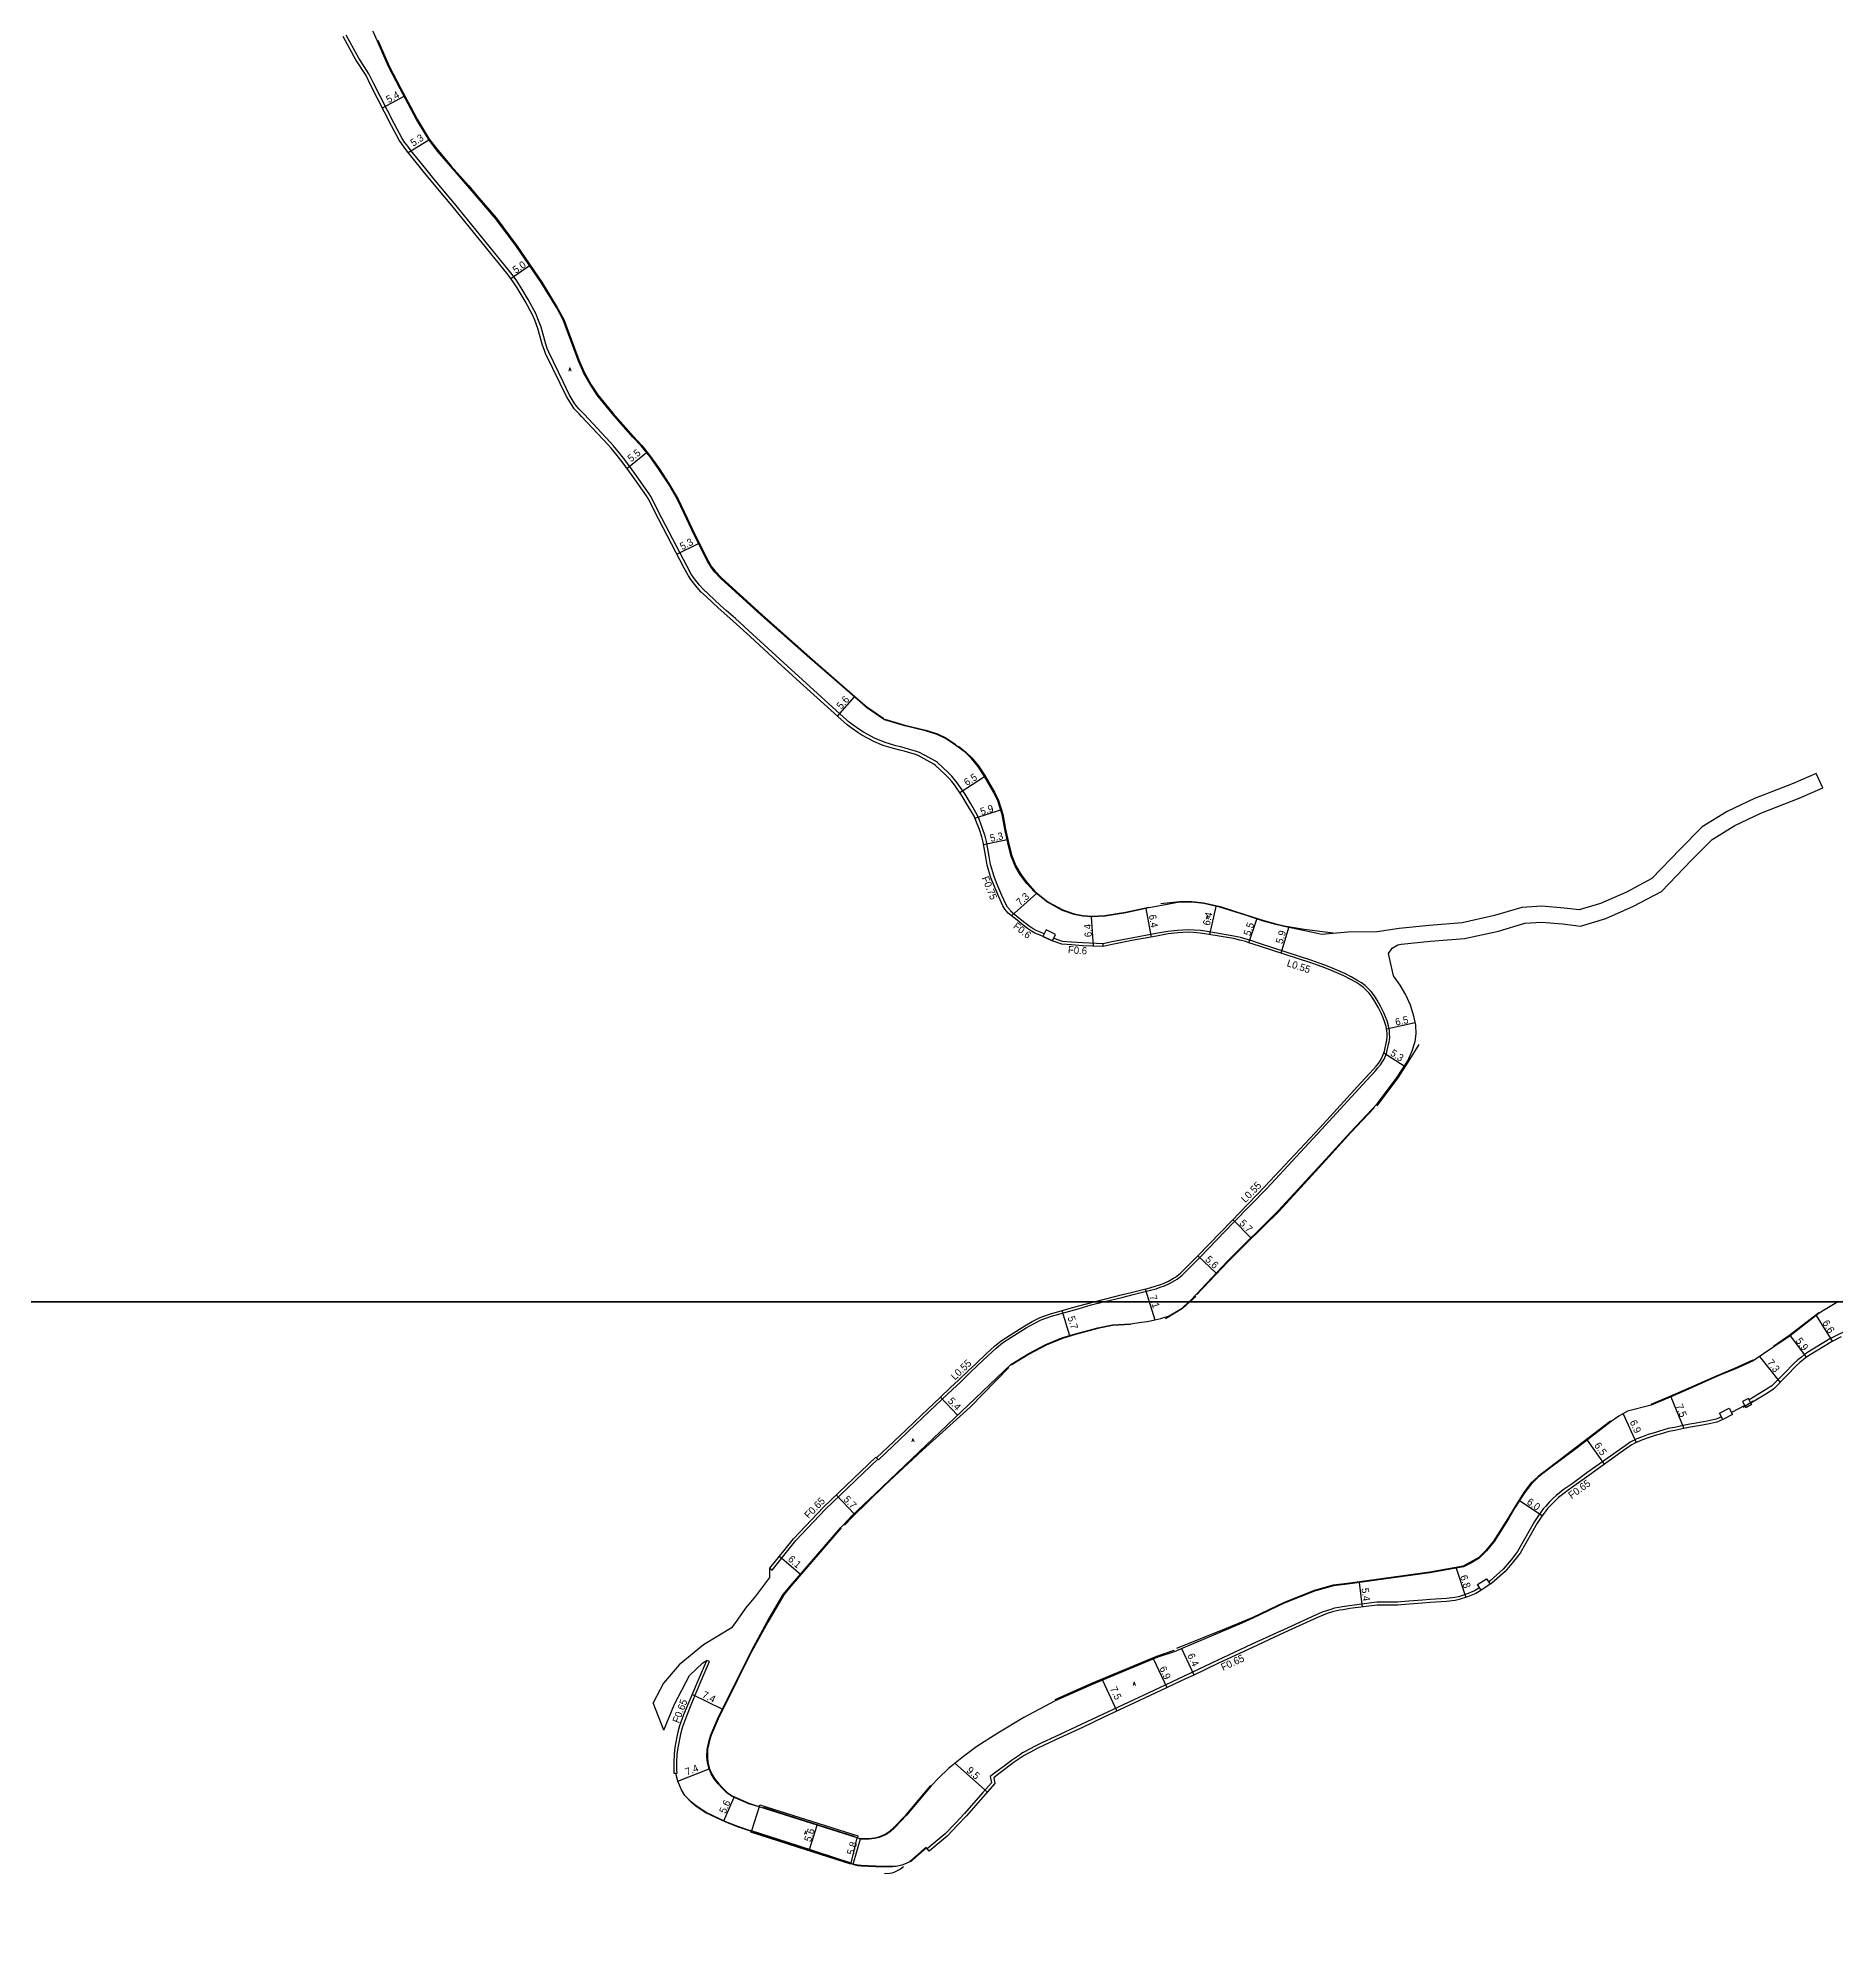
# Model space of a CAD drawing. Header units: metres. Extents: x -28002 to -25600, y -78000 to -76200.
# Drawn here: x -26983.9 to -26588.7, y -77537.2 to -77122.3 of the extents above; entities that cross this region are included whole.
import ezdxf

# ---------------------------------------------------------------- set-up
doc = ezdxf.new("R2010")
doc.units = ezdxf.units.M
doc.header["$LTSCALE"] = 2.5
for name, color, linetype in [('側溝・桝', 7, 'Continuous'), ('図郭', 7, 'Continuous'), ('幅員', 7, 'Continuous'), ('歩道・分離帯・安全施設', 7, 'Continuous'), ('舗装', 7, 'Continuous'), ('道路', 7, 'Continuous')]:
    doc.layers.add(name, color=color, linetype=linetype)
doc.styles.get("Standard").update_dxf_attribs({"font": ''})
doc.styles.add('YOKO_DECO', font='txt.shx', dxfattribs={"bigfont": 'extfont.shx'})
doc.styles.get('Standard').set_extended_font_data('@MS PGothic')

msp = doc.modelspace()

# ---------------------------------------------------------------- linework, layer by layer
at = {"layer": '側溝・桝'}
for points in [[(-26762.73, -77319.13), (-26763.4, -77318.82), (-26764.52, -77318.4), (-26765.16, -77318.03), (-26766.01, -77317.44), (-26766.98, -77316.71), (-26768.29, -77315.67), (-26770.14, -77314.18), (-26770.07, -77314.09), (-26770.76, -77313.25), (-26771.13, -77312.65), (-26772.04, -77310.73), (-26773.18, -77307.95), (-26773.73, -77306.56), (-26774.5, -77303.87), (-26774.83, -77302.14), (-26775.42, -77298.88), (-26775.72, -77297.66), (-26776.26, -77295.96), (-26777.03, -77293.94), (-26777.45, -77292.96), (-26778.92, -77290.46), (-26780.09, -77288.47), (-26781.84, -77285.96), (-26782.42, -77285.2), (-26783.05, -77284.5), (-26783.86, -77283.68), (-26786.2, -77281.48), (-26786.62, -77281.19), (-26788.06, -77280.38), (-26790.09, -77279.29), (-26790.78, -77279.05), (-26793.31, -77278.31), (-26794.25, -77278.06), (-26795.32, -77277.8), (-26796.69, -77277.39), (-26797.65, -77277.12), (-26798.21, -77276.91), (-26799.87, -77276.2), (-26802.43, -77274.85), (-26803.24, -77274.31), (-26804.7, -77273.3), (-26805.56, -77272.66), (-26806.83, -77271.51), (-26815.85, -77263.37), (-26820.82, -77258.81), (-26826.85, -77253.27), (-26830.59, -77249.89), (-26832.6, -77248.1), (-26833.83, -77246.97), (-26836.47, -77244.52), (-26837.65, -77243.45), (-26838.45, -77242.55), (-26839.8, -77240.82), (-26840.28, -77240.11), (-26841.15, -77238.47), (-26846.72, -77227.8), (-26849.14, -77223.09), (-26849.54, -77222.5), (-26852.66, -77217.98), (-26854.67, -77215.31), (-26855.98, -77213.59), (-26857.34, -77211.96), (-26858.02, -77211.18), (-26863.84, -77204.99), (-26864.41, -77204.41), (-26864.89, -77203.9), (-26865.43, -77203.3), (-26865.86, -77202.68), (-26867.01, -77200.76), (-26868.44, -77197.9), (-26871.6, -77191.35), (-26871.93, -77190.51), (-26872.26, -77189.57), (-26873.3, -77185.89), (-26873.99, -77184.02), (-26874.46, -77182.82), (-26876.12, -77179.8), (-26877.88, -77176.83), (-26878.78, -77175.43), (-26879.93, -77173.93), (-26892.35, -77158.67), (-26895.01, -77155.45), (-26896.87, -77153.23), (-26898.64, -77151.09), (-26901.9, -77147.01), (-26902.6, -77146.09), (-26903.27, -77145.18), (-26903.81, -77144.39), (-26905.48, -77141.25), (-26910.08, -77132.26), (-26911.12, -77130.22), (-26913.36, -77126.73), (-26913.73, -77126.07), (-26916.12, -77121.67)], [(-26749.68, -77400), (-26745.39, -77398.93), (-26743.45, -77398.45), (-26741.15, -77397.89), (-26739.35, -77397.44), (-26738.15, -77397.11), (-26737.2, -77396.79), (-26736.29, -77396.46), (-26735.16, -77395.95), (-26734, -77395.3), (-26733.52, -77395), (-26732.38, -77394.11), (-26728.55, -77390.28), (-26721.11, -77382.57), (-26713.81, -77375.06), (-26701.76, -77362.13), (-26692.71, -77352.26), (-26689.94, -77349.22), (-26689.37, -77348.58), (-26688.83, -77347.95), (-26688.43, -77347.3), (-26688.04, -77346.64), (-26687.53, -77345.46), (-26687.39, -77345.03), (-26686.93, -77342.87), (-26686.8, -77342.01), (-26686.81, -77340.93), (-26686.84, -77340.38), (-26687.05, -77339.38), (-26687.35, -77338.24), (-26687.69, -77337.38), (-26688.09, -77336.47), (-26688.82, -77335), (-26689.55, -77333.71), (-26690.16, -77332.75), (-26690.87, -77331.83), (-26691.39, -77331.27), (-26692.2, -77330.52), (-26693.02, -77329.91), (-26693.98, -77329.29), (-26695.25, -77328.58), (-26696.63, -77327.86), (-26699.19, -77326.75), (-26700.82, -77326.09), (-26702.27, -77325.57), (-26703.94, -77324.97), (-26715.2, -77321.32), (-26717.56, -77320.55), (-26718.35, -77320.29), (-26719.57, -77319.97), (-26721.04, -77319.64), (-26726.88, -77318.66), (-26728.37, -77318.43), (-26729.79, -77318.3), (-26731.11, -77318.24), (-26733.42, -77318.37), (-26735.55, -77318.59), (-26738.16, -77319.08), (-26743.57, -77320.08), (-26747.85, -77320.93), (-26749.74, -77321.33)], [(-26749.77, -77321.95), (-26749.74, -77321.33), (-26754.26, -77321.11), (-26756.7, -77320.95), (-26758.72, -77320.79), (-26760.5, -77320.18), (-26760.62, -77320.13)], [(-26799.25, -77434.58), (-26799.16, -77434.67), (-26792.78, -77428.61), (-26790.94, -77426.84), (-26789.4, -77425.4), (-26785.11, -77421.35), (-26782.89, -77419.23), (-26781.14, -77417.6), (-26779.03, -77415.56), (-26777.36, -77414), (-26775.09, -77411.84), (-26774.15, -77410.97), (-26773.27, -77410.13), (-26771.86, -77409.02), (-26769.8, -77407.69), (-26766.72, -77405.71), (-26765.09, -77404.83), (-26763.38, -77403.97), (-26761.14, -77403.14), (-26755.28, -77401.51), (-26752.4, -77400.68), (-26749.68, -77400)], [(-26568.04, -77400), (-26568.78, -77400.18), (-26570.88, -77400.8), (-26578.36, -77403.45), (-26580.49, -77404.17), (-26584.3, -77405.51), (-26587.9, -77406.99), (-26590.08, -77408.12), (-26594.78, -77411), (-26595.61, -77411.57), (-26596.33, -77412.11), (-26597.12, -77412.73), (-26597.99, -77413.5), (-26600.04, -77415.69), (-26602.78, -77418.42), (-26604.18, -77419.34), (-26607.83, -77421.5)], [(-26613.89, -77425.24), (-26615.06, -77425.76), (-26615.73, -77425.94), (-26617, -77426.17), (-26619.47, -77426.65), (-26620.81, -77426.88), (-26622.31, -77427.19), (-26624.24, -77427.59), (-26625.59, -77427.83), (-26627.52, -77428.41), (-26628.61, -77428.73), (-26629.99, -77429.15), (-26631.46, -77429.7), (-26632.51, -77430.12), (-26633.33, -77430.49), (-26633.96, -77430.81), (-26634.56, -77431.24), (-26636.28, -77432.47), (-26643.45, -77437.58), (-26646.72, -77439.94), (-26647.99, -77440.84), (-26648.66, -77441.31), (-26649.52, -77442), (-26650.12, -77442.48), (-26650.98, -77443.27), (-26651.74, -77444.02), (-26652.59, -77444.96), (-26653.04, -77445.49), (-26654.09, -77446.94), (-26654.95, -77448.24), (-26658.7, -77454.83), (-26660.11, -77456.65), (-26661.89, -77458.74), (-26664.75, -77461.28), (-26665.07, -77461.49)], [(-26823.02, -77458.53), (-26822.51, -77458.93), (-26817.31, -77452.45), (-26810.78, -77445.57), (-26799.25, -77434.58), (-26799.55, -77434.27)], [(-26667.04, -77462.78), (-26667.46, -77463.05), (-26668.19, -77463.45), (-26669.94, -77464.21), (-26671.67, -77464.77), (-26672.51, -77464.95), (-26674.34, -77465.14), (-26677.91, -77465.37), (-26679.61, -77465.5), (-26682.58, -77465.73), (-26684.36, -77465.88), (-26685.07, -77465.96), (-26686.46, -77466), (-26688.25, -77466), (-26689.6, -77466), (-26695.69, -77466.74), (-26697.15, -77466.97), (-26697.94, -77467.11), (-26698.91, -77467.32), (-26699.52, -77467.48), (-26700.71, -77467.87), (-26701.67, -77468.2), (-26702.96, -77468.75), (-26709.36, -77471.7), (-26712.38, -77473.08), (-26717.25, -77475.3), (-26724.7, -77478.8), (-26730.29, -77481.45), (-26731.96, -77482.22), (-26738.65, -77485.35), (-26749.92, -77490.65), (-26754.61, -77492.88), (-26760.54, -77495.64), (-26763.13, -77496.83), (-26764.44, -77497.45), (-26766.22, -77498.38), (-26766.77, -77498.69), (-26767.47, -77499.09), (-26768.16, -77499.55), (-26769.91, -77500.74), (-26771.53, -77501.98), (-26773.37, -77503.34), (-26774.56, -77504.26), (-26774.28, -77505.63), (-26776.18, -77507.78), (-26780.26, -77512.42), (-26782.24, -77514.52), (-26784.48, -77516.85), (-26785.78, -77517.93), (-26788.43, -77520.13)], [(-26843.65, -77503.58), (-26843.37, -77503.56), (-26843.42, -77502.81), (-26843.42, -77501.15), (-26843.35, -77499.39), (-26843.19, -77497.94), (-26842.53, -77494.58), (-26842.16, -77493.25), (-26841.28, -77490.92), (-26840.16, -77488.15), (-26838.3, -77483.8), (-26836.77, -77480.2), (-26836.26, -77479.03), (-26836.86, -77478.77)]]:
    msp.add_lwpolyline(points, dxfattribs=at)
for points in [[(-26762.32, -77318.26), (-26763, -77319.7), (-26760.88, -77320.69), (-26760.21, -77319.25)], [(-26607.97, -77421.23), (-26609.24, -77421.88), (-26608.56, -77423.19), (-26607.3, -77422.54)], [(-26613.59, -77425.83), (-26614.3, -77424.44), (-26612.17, -77423.36), (-26611.46, -77424.74)], [(-26667.47, -77462.12), (-26665.5, -77460.83), (-26664.71, -77462.05), (-26666.68, -77463.33)]]:
    msp.add_lwpolyline(points, close=True, dxfattribs=at)
at = {"layer": '図郭'}
for points in [[(-27200, -76800), (-26400, -76800), (-26400, -77400), (-27200, -77400)], [(-27200, -77400), (-26400, -77400), (-26400, -78000), (-27200, -78000)]]:
    msp.add_lwpolyline(points, close=True, dxfattribs=at)
at = {"layer": '幅員'}
for points in [[(-26908.16, -77137.65), (-26903.39, -77135.11)], [(-26902.49, -77147.47), (-26897.94, -77144.67)], [(-26879.94, -77175.14), (-26875.8, -77172.3)], [(-26854.42, -77216.88), (-26850.13, -77213.38)], [(-26843.42, -77235.74), (-26838.67, -77233.37)], [(-26808.13, -77271.33), (-26804.43, -77267.09)], [(-26781.26, -77288.1), (-26775.82, -77284.56)], [(-26777.93, -77293.74), (-26772.29, -77291.91)], [(-26776.07, -77299.52), (-26770.88, -77298.39)], [(-26769.88, -77315.18), (-26764.44, -77310.26)], [(-26740.35, -77313.55), (-26739.18, -77319.84)], [(-26726.35, -77319.32), (-26724.95, -77313.1)], [(-26751.9, -77321.85), (-26752.31, -77315.43)], [(-26717.74, -77321.08), (-26716.02, -77315.88)], [(-26710.64, -77323.39), (-26708.99, -77317.74)], [(-26687.5, -77339.99), (-26681.17, -77338.64)], [(-26688.05, -77345.26), (-26683.58, -77348.17)], [(-26721.24, -77381.9), (-26717.28, -77385.93)], [(-26728.95, -77389.89), (-26724.92, -77393.71)], [(-26740.51, -77397.15), (-26738.43, -77403.94)], [(-26758.83, -77401.91), (-26757.14, -77407.39)], [(-26593.05, -77403), (-26589.58, -77408.66)], [(-26598.8, -77407.42), (-26595.23, -77412.18)], [(-26605.52, -77411.97), (-26601.01, -77417.72)], [(-26785.5, -77420.94), (-26781.76, -77424.88)], [(-26625.04, -77420.87), (-26622.17, -77427.83)], [(-26635.48, -77424.56), (-26632.6, -77430.89)], [(-26643.43, -77430.36), (-26639.64, -77435.68)], [(-26808.42, -77442.42), (-26804.45, -77446.55)], [(-26658.27, -77443.66), (-26653.3, -77446.96)], [(-26820.88, -77455.86), (-26816.26, -77459.85)], [(-26672.18, -77458.51), (-26670.07, -77464.95)], [(-26693.49, -77461.68), (-26692.85, -77467.06)], [(-26732.56, -77476.18), (-26729.82, -77481.96)], [(-26738.7, -77478.46), (-26735.76, -77484.73)], [(-26749.94, -77483.12), (-26746.75, -77489.89)], [(-26840.04, -77486.22), (-26833.43, -77489.51)], [(-26782.34, -77501.37), (-26775.18, -77507.68)], [(-26843.2, -77505.31), (-26836.34, -77502.59)], [(-26833.16, -77513.99), (-26830.89, -77508.82)], [(-26814.31, -77520.3), (-26812.63, -77514.99)], [(-26804.7, -77523.52), (-26803.12, -77517.98)]]:
    msp.add_lwpolyline(points, dxfattribs=at)
at = {"layer": '歩道・分離帯・安全施設'}
for points in [[(-26909.16, -77122.8), (-26906.66, -77128.54), (-26904.1, -77133.44), (-26902.01, -77137.36), (-26900.55, -77140.13), (-26897.85, -77144.54), (-26895.93, -77147.07), (-26893.03, -77150.5), (-26889.24, -77154.74), (-26886.98, -77157.42), (-26883.18, -77161.86), (-26878.54, -77168.04), (-26873.11, -77175.96), (-26869.72, -77181.52), (-26868.31, -77184.2), (-26865.97, -77190.48), (-26865, -77193.06), (-26863.8, -77195.75), (-26862.26, -77198.53), (-26860.82, -77200.69), (-26857.53, -77204.72), (-26852.98, -77209.9), (-26851.17, -77211.87), (-26849.21, -77214.27), (-26847.35, -77216.89), (-26845.19, -77220.2), (-26843.19, -77223.64), (-26841.13, -77227.96), (-26839.49, -77231.41), (-26836.59, -77237.19), (-26835.82, -77238.49), (-26835.06, -77239.48), (-26833.67, -77240.94), (-26824.8, -77249.01), (-26814.14, -77258.43), (-26803.16, -77268), (-26801.67, -77269.28), (-26797.96, -77271.86)], [(-26797.77, -77271.96), (-26793.34, -77273.28), (-26788.76, -77274.36), (-26786.15, -77275.17), (-26784.34, -77276.09), (-26782.15, -77277.56)], [(-26781.56, -77277.91), (-26779.94, -77279.2), (-26778.65, -77280.47), (-26777.17, -77282.2), (-26775.76, -77284.37), (-26773.64, -77288.04), (-26772.79, -77289.86), (-26771.82, -77292.85), (-26771.22, -77296.13), (-26770.43, -77299.76), (-26769.83, -77302.01), (-26768.93, -77304.21), (-26767.79, -77306.18), (-26766.42, -77307.98), (-26764.75, -77309.82), (-26761.9, -77312.08), (-26758.62, -77313.86), (-26756.1, -77314.74), (-26754.2, -77315.08), (-26752.2, -77315.28), (-26749.36, -77315.1), (-26744.84, -77314.39), (-26739.76, -77313.27)], [(-26737.09, -77312.44), (-26733, -77312.05), (-26730.25, -77312.03), (-26727.63, -77312.34), (-26724.07, -77313.14), (-26718.41, -77314.93), (-26714.48, -77316.23), (-26711.82, -77316.97), (-26709.99, -77317.38), (-26705.58, -77318.12), (-26699.21, -77318.92)], [(-26680.36, -77343.45), (-26682.81, -77347.36), (-26685.01, -77350.75), (-26689.65, -77356.91)], [(-26690.23, -77357.4), (-26695.3, -77362.79), (-26701.58, -77369.66), (-26711.18, -77380.12), (-26714.55, -77383.45), (-26718.73, -77387.57), (-26722.33, -77391.18), (-26729.15, -77398.41)], [(-26730.71, -77400), (-26732.31, -77401.48), (-26736.03, -77403.69)], [(-26729.41, -77398.81), (-26730.71, -77400)], [(-26743.72, -77404.95), (-26747.71, -77405.18), (-26750.93, -77405.81), (-26755.82, -77407.15), (-26758.73, -77408.05), (-26762.32, -77409.52), (-26766.05, -77411.46), (-26769.99, -77413.9)], [(-26592.48, -77402.38), (-26598.89, -77407.3), (-26602.45, -77409.78)], [(-26770.51, -77414.44), (-26778.97, -77423.11), (-26789.48, -77432.55), (-26797.82, -77440.34), (-26804.86, -77447.25), (-26806.62, -77449.06)], [(-26607.02, -77412.78), (-26611.04, -77414.62), (-26614.66, -77416.14), (-26621.84, -77419.3), (-26625.75, -77421.02), (-26629.41, -77422.53)], [(-26609.14, -77423.14), (-26606.91, -77421.7)], [(-26638.24, -77426.18), (-26645.71, -77431.93), (-26651.68, -77436.42), (-26654.18, -77438.34), (-26655.82, -77439.92), (-26657.29, -77441.85), (-26659.4, -77445.15), (-26660.84, -77447.61), (-26663.97, -77452.58), (-26665.64, -77454.61), (-26667.2, -77456.17), (-26670.64, -77458.08), (-26677.97, -77459.4), (-26696.08, -77461.88), (-26699.2, -77462.25), (-26703.4, -77463.4), (-26710.01, -77466.03), (-26716.9, -77469.37), (-26722.7, -77471.78), (-26733.66, -77476.18)], [(-26807.35, -77449.65), (-26818.39, -77462.47), (-26819.96, -77464.38), (-26823.49, -77470.37), (-26826.95, -77476.74), (-26830.17, -77483.17), (-26834.35, -77491.57), (-26835.89, -77495.16), (-26836.29, -77496.39), (-26836.58, -77497.7), (-26836.69, -77498.27), (-26836.74, -77500.04), (-26836.61, -77501.14), (-26836.33, -77502.33), (-26835.83, -77503.6), (-26835.16, -77504.71), (-26834.26, -77505.85), (-26833.27, -77506.92), (-26832.36, -77507.76), (-26831.27, -77508.55), (-26827.6, -77510.16), (-26825.62, -77510.81)], [(-26734.24, -77476.62), (-26738.04, -77477.92), (-26752.3, -77483.83), (-26760.4, -77487.41)], [(-26827.26, -77516.29), (-26830.1, -77515.33), (-26832.68, -77514.28), (-26837.07, -77512.25), (-26839.19, -77510.87), (-26840.32, -77509.9), (-26841.71, -77508.47)], [(-26803.39, -77517.87), (-26801.18, -77517.9), (-26800.04, -77517.72), (-26799.03, -77517.5), (-26798.33, -77517.25), (-26797.64, -77516.94), (-26796.65, -77516.29), (-26795.68, -77515.4), (-26793.08, -77512.7), (-26787.66, -77506.24)], [(-26804.26, -77517.5), (-26816.91, -77513.49), (-26824.42, -77511.06)], [(-26826.8, -77516.48), (-26816.83, -77519.67), (-26807.33, -77522.67)], [(-26788.58, -77519.94), (-26792.12, -77523.04)], [(-26796.15, -77524.19), (-26799.83, -77524.09), (-26802.98, -77523.96), (-26803.67, -77523.87), (-26804.85, -77523.61)], [(-26793.62, -77524.12), (-26794.33, -77524.64), (-26795.16, -77525.09), (-26795.76, -77525.34), (-26796.23, -77525.49), (-26796.65, -77525.57), (-26797.79, -77525.67)]]:
    msp.add_lwpolyline(points, dxfattribs=at)
at = {"layer": '舗装'}
for points in [[(-26825.35, -77510.96), (-26827.08, -77516.24)], [(-26805.12, -77523.28), (-26803.82, -77517.78)]]:
    msp.add_lwpolyline(points, dxfattribs=at)
at = {"layer": '道路'}
for points in [[(-26701.68, -77319.27), (-26703.01, -77318.98), (-26710.02, -77317.53), (-26711.85, -77317.12), (-26714.53, -77316.37), (-26718.45, -77315.07), (-26724.11, -77313.28), (-26727.65, -77312.49), (-26730.26, -77312.19), (-26732.99, -77312.2), (-26736.86, -77312.91), (-26739.73, -77313.42), (-26744.81, -77314.54), (-26749.34, -77315.25), (-26752.21, -77315.43), (-26754.22, -77315.23), (-26756.14, -77314.89), (-26758.68, -77314), (-26761.98, -77312.2), (-26764.86, -77309.93), (-26766.53, -77308.07), (-26767.92, -77306.27), (-26769.07, -77304.27), (-26769.97, -77302.06), (-26770.58, -77299.79), (-26771.37, -77296.16), (-26771.97, -77292.89), (-26772.93, -77289.91), (-26773.77, -77288.11), (-26775.89, -77284.45), (-26777.29, -77282.29), (-26778.76, -77280.58), (-26780.04, -77279.32), (-26782.23, -77277.68), (-26784.42, -77276.22), (-26786.21, -77275.31), (-26788.8, -77274.51), (-26793.38, -77273.43), (-26797.81, -77272.1), (-26798.05, -77271.98), (-26801.77, -77269.4), (-26803.26, -77268.11), (-26814.24, -77258.54), (-26824.9, -77249.13), (-26833.78, -77241.05), (-26835.18, -77239.57), (-26835.94, -77238.58), (-26836.73, -77237.26), (-26839.62, -77231.48), (-26841.26, -77228.03), (-26843.32, -77223.71), (-26845.31, -77220.28), (-26847.47, -77216.98), (-26849.33, -77214.36), (-26851.28, -77211.96), (-26853.09, -77210), (-26857.65, -77204.82), (-26860.94, -77200.78), (-26862.39, -77198.61), (-26863.94, -77195.82), (-26865.14, -77193.12), (-26866.11, -77190.54), (-26868.45, -77184.26), (-26869.85, -77181.6), (-26873.24, -77176.04), (-26878.66, -77168.13), (-26883.29, -77161.96), (-26887.09, -77157.52), (-26889.36, -77154.84), (-26893.14, -77150.59), (-26896.05, -77147.16), (-26897.97, -77144.62), (-26900.68, -77140.21), (-26904.24, -77133.51), (-26906.8, -77128.61), (-26909.3, -77122.86), (-26912.05, -77116.81)], [(-26751.71, -77400), (-26745.52, -77398.38), (-26743.59, -77397.91), (-26741.28, -77397.34), (-26739.49, -77396.9), (-26738.31, -77396.57), (-26737.39, -77396.26), (-26736.51, -77395.94), (-26735.42, -77395.45), (-26734.29, -77394.81), (-26733.84, -77394.54), (-26732.75, -77393.69), (-26728.95, -77389.89), (-26721.51, -77382.18), (-26714.22, -77374.67), (-26702.17, -77361.75), (-26693.12, -77351.88), (-26690.36, -77348.84), (-26689.79, -77348.21), (-26689.29, -77347.61), (-26688.91, -77347.01), (-26688.54, -77346.39), (-26688.05, -77345.26), (-26687.93, -77344.89), (-26687.49, -77342.77), (-26687.37, -77341.97), (-26687.37, -77340.94), (-26687.4, -77340.45), (-26687.6, -77339.51), (-26687.9, -77338.37), (-26688.21, -77337.6), (-26688.6, -77336.71), (-26689.31, -77335.26), (-26690.03, -77334), (-26690.62, -77333.07), (-26691.3, -77332.2), (-26691.79, -77331.67), (-26692.56, -77330.95), (-26693.34, -77330.37), (-26694.27, -77329.77), (-26695.51, -77329.07), (-26696.87, -77328.37), (-26699.41, -77327.27), (-26701.02, -77326.61), (-26702.46, -77326.1), (-26704.12, -77325.5), (-26715.37, -77321.85), (-26717.74, -77321.08), (-26718.51, -77320.83), (-26719.71, -77320.51), (-26721.15, -77320.19), (-26727, -77319.21), (-26728.45, -77318.98), (-26729.88, -77318.85), (-26731.1, -77318.8), (-26733.37, -77318.93), (-26735.46, -77319.15), (-26738.06, -77319.63), (-26743.46, -77320.63), (-26747.76, -77321.48), (-26749.77, -77321.95), (-26754.3, -77321.74), (-26756.74, -77321.57), (-26758.85, -77321.41), (-26760.74, -77320.76), (-26763.64, -77319.4), (-26764.79, -77318.97), (-26765.5, -77318.56), (-26766.37, -77317.95), (-26767.37, -77317.2), (-26768.68, -77316.16), (-26770.64, -77314.56), (-26771.35, -77313.71), (-26771.79, -77313.01), (-26772.72, -77311.03), (-26773.87, -77308.23), (-26774.43, -77306.8), (-26775.22, -77304.05), (-26775.57, -77302.27), (-26776.15, -77299.03), (-26776.44, -77297.86), (-26776.97, -77296.2), (-26777.72, -77294.23), (-26778.11, -77293.31), (-26779.56, -77290.84), (-26780.72, -77288.87), (-26782.44, -77286.4), (-26782.99, -77285.68), (-26783.59, -77285.01), (-26784.38, -77284.22), (-26786.67, -77282.06), (-26787.01, -77281.83), (-26788.42, -77281.03), (-26790.42, -77279.96), (-26791.03, -77279.75), (-26793.51, -77279.03), (-26794.44, -77278.78), (-26795.51, -77278.52), (-26796.9, -77278.1), (-26797.88, -77277.82), (-26798.49, -77277.6), (-26800.19, -77276.87), (-26802.81, -77275.49), (-26803.66, -77274.92), (-26805.14, -77273.91), (-26806.04, -77273.23), (-26807.33, -77272.06), (-26816.35, -77263.92), (-26821.32, -77259.36), (-26827.35, -77253.82), (-26831.09, -77250.45), (-26833.1, -77248.65), (-26834.34, -77247.52), (-26836.97, -77245.08), (-26838.18, -77243.97), (-26839.02, -77243.03), (-26840.4, -77241.26), (-26840.92, -77240.5), (-26841.81, -77238.82), (-26847.39, -77228.14), (-26849.79, -77223.47), (-26850.15, -77222.92), (-26853.27, -77218.42), (-26855.27, -77215.76), (-26856.56, -77214.06), (-26857.91, -77212.44), (-26858.57, -77211.69), (-26864.38, -77205.5), (-26864.94, -77204.92), (-26865.43, -77204.41), (-26866.02, -77203.76), (-26866.49, -77203.08), (-26867.67, -77201.11), (-26869.11, -77198.23), (-26872.28, -77191.65), (-26872.63, -77190.76), (-26872.97, -77189.8), (-26874.01, -77186.12), (-26874.69, -77184.28), (-26875.14, -77183.13), (-26876.77, -77180.17), (-26878.52, -77177.22), (-26879.39, -77175.86), (-26880.52, -77174.39), (-26892.92, -77159.14), (-26895.59, -77155.93), (-26897.44, -77153.7), (-26899.21, -77151.57), (-26902.49, -77147.47), (-26903.2, -77146.53), (-26903.88, -77145.61), (-26904.45, -77144.78), (-26906.14, -77141.6), (-26910.74, -77132.6), (-26911.76, -77130.59), (-26913.99, -77127.12), (-26914.38, -77126.44), (-26916.78, -77122.01)], [(-26591.63, -77287.09), (-26593.04, -77283.88)], [(-26730.93, -77400), (-26730.65, -77399.75), (-26729.26, -77398.31), (-26722.43, -77391.08), (-26718.84, -77387.46), (-26714.65, -77383.34), (-26711.29, -77380.02), (-26701.69, -77369.56), (-26695.41, -77362.69), (-26689.57, -77356.48), (-26685.17, -77350.63), (-26682.82, -77347.01), (-26681.89, -77344.83), (-26681.21, -77342.78), (-26680.98, -77341.09), (-26681.05, -77339.22), (-26681.47, -77337.24), (-26682.25, -77334.82), (-26683.25, -77332.57), (-26684.46, -77330.44), (-26685.93, -77328.36)], [(-26588.32, -77400), (-26589.64, -77400.77), (-26591.07, -77401.65), (-26592.39, -77402.5), (-26598.8, -77407.42), (-26602.36, -77409.9), (-26606.95, -77412.92), (-26610.98, -77414.75), (-26614.6, -77416.28), (-26621.78, -77419.43), (-26625.69, -77421.16), (-26629.35, -77422.67), (-26634.56, -77424.04), (-26636.43, -77425.1), (-26638.15, -77426.3), (-26645.62, -77432.05), (-26651.59, -77436.54), (-26654.08, -77438.46), (-26655.71, -77440.02), (-26657.17, -77441.94), (-26659.27, -77445.23), (-26660.71, -77447.68), (-26663.84, -77452.67), (-26665.53, -77454.71), (-26667.11, -77456.29), (-26668.84, -77457.32), (-26670.59, -77458.22), (-26677.95, -77459.54), (-26696.06, -77462.03), (-26699.17, -77462.4), (-26703.35, -77463.54), (-26709.95, -77466.17), (-26716.84, -77469.51), (-26719.31, -77470.59), (-26734.16, -77476.85), (-26737.95, -77478.15), (-26752.2, -77484.06), (-26760.3, -77487.64), (-26767.2, -77491.29), (-26772.93, -77494.73), (-26777.52, -77497.71), (-26780.47, -77499.87), (-26783.77, -77502.51), (-26785.88, -77504.53), (-26787.54, -77506.34), (-26792.97, -77512.8), (-26795.58, -77515.51), (-26796.56, -77516.41), (-26797.57, -77517.07), (-26798.28, -77517.39), (-26798.99, -77517.64), (-26800.01, -77517.87), (-26801.17, -77518.05), (-26802.95, -77518.02), (-26803.82, -77517.78), (-26825.35, -77510.96), (-26827.63, -77510.25), (-26831.32, -77508.64), (-26832.43, -77507.84), (-26833.34, -77507), (-26834.34, -77505.91), (-26835.24, -77504.77), (-26835.92, -77503.65), (-26836.43, -77502.36), (-26836.71, -77501.16), (-26836.84, -77500.04), (-26836.79, -77498.25), (-26836.67, -77497.68), (-26836.38, -77496.37), (-26835.98, -77495.13), (-26834.44, -77491.53), (-26830.26, -77483.12), (-26827.04, -77476.69), (-26823.58, -77470.32), (-26820.05, -77464.32), (-26818.47, -77462.41), (-26807.42, -77449.59), (-26806.86, -77448.97), (-26804.96, -77447.03), (-26799.88, -77442.15), (-26790.29, -77432.99), (-26770.07, -77413.78), (-26766.13, -77411.33), (-26762.39, -77409.39), (-26758.81, -77407.91), (-26755.86, -77407), (-26750.97, -77405.67), (-26747.73, -77405.03), (-26743.73, -77404.8), (-26741.37, -77404.48), (-26740.03, -77404.28), (-26738.43, -77403.94), (-26737.12, -77403.67), (-26735.23, -77403.04), (-26732.4, -77401.36), (-26730.93, -77400)], [(-26831.33, -77471.53), (-26829.99, -77469.73), (-26828.27, -77467.32), (-26826.11, -77464.63), (-26823.04, -77460.53), (-26823.02, -77458.53), (-26817.81, -77452.02), (-26811.24, -77445.11), (-26799.7, -77434.11), (-26799.55, -77434.27), (-26793.16, -77428.21), (-26791.33, -77426.43), (-26789.78, -77424.99), (-26785.5, -77420.94), (-26783.28, -77418.82), (-26781.52, -77417.19), (-26779.42, -77415.16), (-26777.75, -77413.59), (-26775.47, -77411.43), (-26774.53, -77410.56), (-26773.64, -77409.71), (-26772.19, -77408.57), (-26770.11, -77407.22), (-26767, -77405.23), (-26765.35, -77404.33), (-26763.61, -77403.45), (-26761.31, -77402.6), (-26755.42, -77400.97), (-26751.71, -77400)], [(-26587.6, -77407.64), (-26589.72, -77408.75), (-26594.38, -77411.6), (-26595.19, -77412.16), (-26595.89, -77412.68), (-26596.66, -77413.29), (-26597.5, -77414.02), (-26599.53, -77416.2), (-26602.36, -77419.11), (-26603.76, -77420.03), (-26607.46, -77422.23), (-26607.3, -77422.54), (-26608.56, -77423.19), (-26608.78, -77422.78), (-26611.68, -77424.31), (-26611.46, -77424.74), (-26613.59, -77425.83), (-26614.87, -77426.39), (-26615.58, -77426.59), (-26616.88, -77426.83), (-26619.35, -77427.3), (-26620.68, -77427.53), (-26622.17, -77427.83), (-26624.12, -77428.24), (-26625.44, -77428.48), (-26627.33, -77429.04), (-26628.42, -77429.37), (-26629.78, -77429.78), (-26631.23, -77430.32), (-26632.25, -77430.73), (-26633.05, -77431.09), (-26633.61, -77431.38), (-26634.17, -77431.78), (-26635.89, -77433.01), (-26643.06, -77438.12), (-26646.34, -77440.48), (-26647.6, -77441.38), (-26648.26, -77441.84), (-26649.1, -77442.52), (-26649.69, -77442.99), (-26650.53, -77443.75), (-26651.26, -77444.48), (-26652.09, -77445.39), (-26652.51, -77445.9), (-26653.54, -77447.32), (-26654.38, -77448.59), (-26658.15, -77455.2), (-26659.6, -77457.06), (-26661.42, -77459.2), (-26664.34, -77461.81), (-26667.13, -77463.63), (-26667.9, -77464.05), (-26669.71, -77464.83), (-26671.5, -77465.41), (-26672.41, -77465.6), (-26674.28, -77465.8), (-26677.87, -77466.03), (-26679.56, -77466.16), (-26682.53, -77466.39), (-26684.29, -77466.54), (-26685.01, -77466.62), (-26686.45, -77466.66), (-26688.3, -77466.66), (-26689.53, -77466.66), (-26695.59, -77467.39), (-26697.04, -77467.63), (-26697.81, -77467.76), (-26698.76, -77467.96), (-26699.33, -77468.12), (-26700.5, -77468.49), (-26701.43, -77468.82), (-26702.69, -77469.36), (-26709.09, -77472.3), (-26712.1, -77473.68), (-26716.97, -77475.91), (-26724.42, -77479.39), (-26730.01, -77482.05), (-26731.68, -77482.82), (-26738.37, -77485.95), (-26749.64, -77491.25), (-26754.32, -77493.48), (-26760.26, -77496.24), (-26762.84, -77497.43), (-26764.14, -77498.05), (-26765.9, -77498.96), (-26766.44, -77499.27), (-26767.13, -77499.65), (-26767.79, -77500.1), (-26769.52, -77501.28), (-26771.13, -77502.51), (-26772.97, -77503.87), (-26773.82, -77504.53), (-26773.56, -77505.84), (-26775.67, -77508.23), (-26779.76, -77512.88), (-26781.75, -77514.99), (-26784.01, -77517.35), (-26785.34, -77518.45), (-26787.99, -77520.65), (-26788.66, -77519.86), (-26792.19, -77522.96), (-26793.02, -77523.4), (-26793.99, -77523.77), (-26795.22, -77524.03), (-26796.15, -77524.07), (-26799.83, -77523.98), (-26802.97, -77523.85), (-26803.66, -77523.76), (-26805.17, -77523.42), (-26805.12, -77523.28), (-26816.82, -77519.49), (-26827.08, -77516.24), (-26827.24, -77516.23), (-26830.08, -77515.27), (-26832.65, -77514.22), (-26837.03, -77512.19), (-26839.15, -77510.82), (-26840.27, -77509.85), (-26841.66, -77508.42), (-26842.45, -77507.18), (-26843.2, -77505.31), (-26843.65, -77503.58), (-26844.02, -77503.6), (-26844.07, -77502.83), (-26844.07, -77501.13), (-26844, -77499.34), (-26843.84, -77497.85), (-26843.16, -77494.43), (-26842.78, -77493.05), (-26841.88, -77490.68), (-26840.76, -77487.9), (-26838.9, -77483.55), (-26837.37, -77479.94), (-26836.86, -77478.77)], [(-26846.34, -77494.08), (-26848.65, -77488.05)]]:
    msp.add_lwpolyline(points, dxfattribs=at)
at = {"layer": '道路', "flags": 128}
for points in [[(-26593.04, -77283.88), (-26598.11, -77286.11), (-26606.63, -77289.38), (-26612.62, -77292.27), (-26618.1, -77295.63), (-26622.94, -77300.5), (-26629.22, -77306.97), (-26634.72, -77309.95), (-26640.47, -77312.46), (-26645.18, -77313.89), (-26648.47, -77313.49), (-26653.39, -77313.04), (-26657.74, -77313.35), (-26663.76, -77315.14), (-26670.86, -77316.71), (-26678.12, -77317.27), (-26684.73, -77317.96), (-26689.53, -77318.72), (-26696, -77318.79), (-26701.68, -77319.27)], [(-26685.93, -77328.36), (-26687.08, -77323.48), (-26686.25, -77322.29), (-26685.04, -77321.55), (-26684.28, -77321.43), (-26677.8, -77320.76), (-26670.34, -77320.18), (-26662.88, -77318.53), (-26657.11, -77316.81), (-26653.43, -77316.56), (-26648.84, -77316.97), (-26644.87, -77317.45), (-26639.26, -77315.75), (-26633.18, -77313.09), (-26627.08, -77309.8), (-26620.44, -77302.95), (-26615.91, -77298.39), (-26610.94, -77295.35), (-26605.24, -77292.6), (-26596.78, -77289.35), (-26591.63, -77287.09)], [(-26831.33, -77471.53), (-26837.59, -77475.36), (-26842.97, -77479.74), (-26846.4, -77483.76), (-26848.65, -77488.05)], [(-26846.34, -77494.08), (-26844, -77488.4), (-26840.7, -77482.06), (-26837.77, -77479.31), (-26836.86, -77478.77)]]:
    msp.add_lwpolyline(points, dxfattribs=at)
at = {"layer": '道路'}
for points in [[(-26825.35, -77510.96), (-26827.08, -77516.24), (-26805.12, -77523.28), (-26803.82, -77517.78)], [(-26803.68, -77517.3), (-26803.82, -77517.78), (-26825.35, -77510.96), (-26825.2, -77510.48)], [(-26805.12, -77523.28), (-26805.21, -77523.56), (-26816.91, -77519.77), (-26827.17, -77516.53), (-26827.08, -77516.24), (-26816.82, -77519.49)]]:
    msp.add_lwpolyline(points, close=True, dxfattribs=at)

# ---------------------------------------------------------------- texts
at = {"layer": '側溝・桝'}
for s, rotation, p in [('F0.75', 292, (-26776.47, -77306.87)), ('F0.6', 322, (-26769.68, -77317.74)), ('F0.6', 356, (-26757.54, -77323.4)), ('L0.55', 342, (-26709.52, -77326.21)), ('L0.55', 46, (-26718.49, -77378.32)), ('L0.55', 44, (-26782.32, -77417.29)), ('F0.65', 36, (-26646.82, -77443.35)), ('F0.65', 46, (-26814.46, -77447.73)), ('F0.65', 25, (-26723.42, -77481.09)), ('F0.65', 69, (-26842.99, -77492.67))]:
    msp.add_text(s, height=1.6, rotation=rotation, dxfattribs=at).set_placement(p)
at = {"layer": '幅員'}
for s, rotation, p in [('5.4', 28, (-26906.81, -77136.67)), ('5.3', 32, (-26901.38, -77146.22)), ('5.0', 34, (-26878.86, -77174.14)), ('5.5', 39, (-26853.5, -77215.57)), ('5.3', 27, (-26842.29, -77234.87)), ('5.6', 49, (-26807.32, -77269.93)), ('6.5', 33, (-26779.71, -77286.71)), ('5.9', 18, (-26776.48, -77293.11)), ('5.3', 12, (-26774.46, -77298.94)), ('7.3', 42, (-26768.02, -77313.08)), ('6.4', 280, (-26739.74, -77315.03)), ('6.4', 77, (-26726.35, -77317.44)), ('6.4', 94, (-26752.22, -77319.81)), ('5.5', 72, (-26717.45, -77319.71)), ('5.9', 74, (-26710.34, -77321.45)), ('6.5', 12, (-26685.4, -77339.32)), ('5.3', 327, (-26686.83, -77345.72)), ('5.7', 315, (-26719.96, -77382.86)), ('5.6', 317, (-26727.46, -77390.86)), ('7.1', 287, (-26739.64, -77398.75)), ('5.7', 287, (-26757.6, -77403.4)), ('6.6', 301, (-26591.78, -77404.58)), ('5.9', 307, (-26597.68, -77408.58)), ('7.3', 308, (-26603.98, -77413.36)), ('5.4', 314, (-26784.02, -77421.91)), ('7.5', 292, (-26623.99, -77422.82)), ('6.9', 294, (-26634.09, -77426.37)), ('6.5', 305, (-26641.94, -77431.55)), ('5.7', 314, (-26806.97, -77443.51)), ('6.0', 326, (-26656.82, -77444.32)), ('6.1', 319, (-26819.17, -77456.74)), ('6.8', 288, (-26671.35, -77460.3)), ('5.4', 277, (-26693, -77462.94)), ('6.9', 295, (-26737.49, -77480.49)), ('6.4', 295, (-26731.3, -77477.65)), ('7.5', 295, (-26748.31, -77484.96)), ('7.4', 334, (-26838.05, -77486.85)), ('7.4', 22, (-26841.24, -77504.1)), ('9.5', 319, (-26779.92, -77503.15)), ('5.6', 66, (-26832.76, -77512.56)), ('5.6', 72, (-26814.02, -77518.75)), ('5.8', 74, (-26804.61, -77521.65))]:
    msp.add_text(s, height=1.6, rotation=rotation, dxfattribs=at).set_placement(p)
at = {"layer": '舗装', "style": 'YOKO_DECO'}
for p in [(-26867.23, -77195.49, 853.99), (-26727.17, -77315.91, 844.67), (-26791.87, -77430.73, 828.36), (-26743.23, -77484.25, 822.63), (-26815.43, -77516.96, 818.67)]:
    msp.add_text('A', height=0.75, dxfattribs=at).set_placement(p)

doc.saveas('drawing.dxf')
